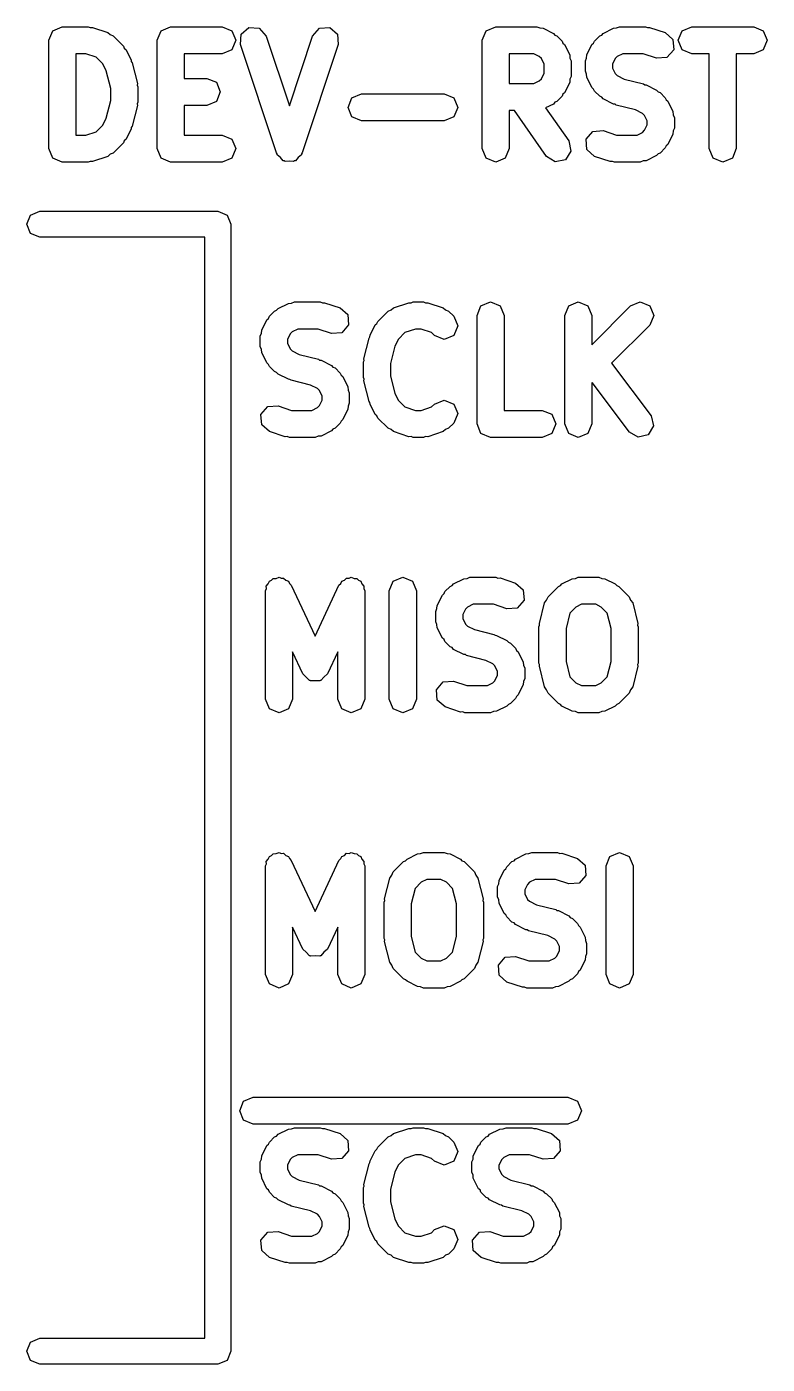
# Model space of a CAD drawing. Extents: x 83.3 to 116.6, y -116.8 to -83.3.
# Drawn here: x 87.52 to 90.93, y -102.66 to -96.49 of the extents above; entities that cross this region are included whole.
import ezdxf

# ---------------------------------------------------------------- set-up
doc = ezdxf.new("R2010")
doc.units = 0
doc.layers.add('BLACK', color=7, linetype='CONTINUOUS')

msp = doc.modelspace()

# ---------------------------------------------------------------- linework, layer by layer
at = {"layer": 'BLACK', "linetype": 'CONTINUOUS'}
for p, q in [((87.619, -96.5512), (87.6374, -96.507)), ((87.6374, -96.507), (87.6815, -96.4887)), ((87.6815, -96.4887), (87.8006, -96.4887)), ((87.8006, -96.4887), (87.8101, -96.4926)), ((87.8101, -96.4926), (87.8204, -96.4919)), ((87.8204, -96.4919), (87.8918, -96.5157)), ((87.8918, -96.5157), (87.9028, -96.5252)), ((88.119, -96.5512), (88.1374, -96.507)), ((88.1374, -96.507), (88.1815, -96.4887)), ((88.1815, -96.4887), (88.4196, -96.4887)), ((88.4196, -96.4887), (88.4638, -96.507)), ((88.4638, -96.507), (88.4821, -96.5512)), ((88.5066, -96.5232), (88.5427, -96.4919)), ((88.5427, -96.4919), (88.5905, -96.4953)), ((88.5905, -96.4953), (88.6218, -96.5314)), ((88.8365, -96.5314), (88.8679, -96.4953)), ((88.8679, -96.4953), (88.9156, -96.4919)), ((88.9156, -96.4919), (88.9517, -96.5232)), ((89.619, -96.5512), (89.6374, -96.507)), ((89.6374, -96.507), (89.6815, -96.4887)), ((89.6815, -96.4887), (89.872, -96.4887)), ((89.872, -96.4887), (89.8855, -96.4943)), ((89.8855, -96.4943), (89.9, -96.4953)), ((89.9, -96.4953), (89.9476, -96.5191)), ((89.9476, -96.5191), (89.9543, -96.5269)), ((90.1707, -96.5269), (90.1774, -96.5191)), ((90.1774, -96.5191), (90.225, -96.4953)), ((90.225, -96.4953), (90.2395, -96.4943)), ((90.2395, -96.4943), (90.253, -96.4887)), ((90.253, -96.4887), (90.372, -96.4887)), ((90.372, -96.4887), (90.3815, -96.4926)), ((90.3815, -96.4926), (90.3918, -96.4919)), ((90.3918, -96.4919), (90.4632, -96.5157)), ((90.4632, -96.5157), (90.4994, -96.547)), ((90.5238, -96.5512), (90.5421, -96.507)), ((90.5421, -96.507), (90.5863, -96.4887)), ((90.5863, -96.4887), (90.872, -96.4887)), ((90.872, -96.4887), (90.9162, -96.507)), ((90.9162, -96.507), (90.9345, -96.5512)), ((87.619, -97.0512), (87.619, -96.5512)), ((87.9028, -96.5252), (87.9162, -96.5308)), ((87.9162, -96.5308), (87.9638, -96.5784)), ((87.9638, -96.5784), (87.9678, -96.5879)), ((88.119, -97.0512), (88.119, -96.5512)), ((88.4821, -96.5512), (88.4638, -96.5954)), ((88.5032, -96.571), (88.5066, -96.5232)), ((88.6699, -97.071), (88.5032, -96.571)), ((88.6218, -96.5314), (88.7292, -96.8535)), ((88.7292, -96.8535), (88.8365, -96.5314)), ((88.9551, -96.571), (88.7885, -97.071)), ((88.9517, -96.5232), (88.9551, -96.571)), ((89.619, -97.0512), (89.619, -96.5512)), ((89.9543, -96.5269), (89.9638, -96.5308)), ((89.9638, -96.5308), (89.9876, -96.5546)), ((89.9876, -96.5546), (89.9916, -96.5641)), ((89.9916, -96.5641), (89.9994, -96.5709)), ((89.9994, -96.5709), (90.0232, -96.6185)), ((90.1018, -96.6185), (90.1256, -96.5709)), ((90.1256, -96.5709), (90.1334, -96.5641)), ((90.1334, -96.5641), (90.1374, -96.5546)), ((90.1374, -96.5546), (90.1612, -96.5308)), ((90.1612, -96.5308), (90.1707, -96.5269)), ((90.4994, -96.547), (90.5027, -96.5948)), ((90.5421, -96.5954), (90.5238, -96.5512)), ((90.9345, -96.5512), (90.9162, -96.5954)), ((87.744, -96.6137), (87.744, -96.9887)), ((87.7905, -96.6137), (87.744, -96.6137)), ((87.8383, -96.6296), (87.7905, -96.6137)), ((87.8683, -96.6596), (87.8383, -96.6296)), ((87.9678, -96.5879), (87.9755, -96.5947)), ((87.9755, -96.5947), (87.9994, -96.6423)), ((87.9994, -96.6423), (87.9999, -96.6494)), ((88.4196, -96.6137), (88.244, -96.6137)), ((88.244, -96.6137), (88.244, -96.7268)), ((88.4638, -96.5954), (88.4196, -96.6137)), ((89.744, -96.6137), (89.744, -96.7506)), ((89.8573, -96.6137), (89.744, -96.6137)), ((89.8826, -96.6264), (89.8573, -96.6137)), ((89.8921, -96.6358), (89.8826, -96.6264)), ((89.9048, -96.6612), (89.8921, -96.6358)), ((90.0232, -96.6185), (90.0242, -96.633)), ((90.0242, -96.633), (90.0298, -96.6464)), ((90.0952, -96.6464), (90.1008, -96.633)), ((90.1008, -96.633), (90.1018, -96.6185)), ((90.2329, -96.6358), (90.2202, -96.6612)), ((90.2424, -96.6264), (90.2329, -96.6358)), ((90.2677, -96.6137), (90.2424, -96.6264)), ((90.3619, -96.6137), (90.2677, -96.6137)), ((90.4237, -96.6343), (90.3619, -96.6137)), ((90.4714, -96.6309), (90.4237, -96.6343)), ((90.5027, -96.5948), (90.4714, -96.6309)), ((90.5863, -96.6137), (90.5421, -96.5954)), ((90.6667, -96.6137), (90.5863, -96.6137)), ((90.6667, -97.0512), (90.6667, -96.6137)), ((90.872, -96.6137), (90.7917, -96.6137)), ((90.7917, -96.6137), (90.7917, -97.0512)), ((90.9162, -96.5954), (90.872, -96.6137)), ((87.8845, -96.692), (87.8683, -96.6596)), ((87.9048, -96.7732), (87.8845, -96.692)), ((87.9999, -96.6494), (88.0041, -96.6551)), ((88.0041, -96.6551), (88.0279, -96.7503)), ((89.8921, -96.7285), (89.9048, -96.7031)), ((89.9048, -96.7031), (89.9048, -96.6612)), ((90.0298, -96.6464), (90.0298, -96.7179)), ((90.0952, -96.694), (90.0952, -96.6464)), ((90.1008, -96.7075), (90.0952, -96.694)), ((90.2202, -96.6612), (90.2202, -96.6793)), ((90.2202, -96.6793), (90.2329, -96.7046)), ((88.0279, -96.7503), (88.0267, -96.7582)), ((88.0267, -96.7582), (88.0298, -96.7655)), ((88.0298, -96.7655), (88.0298, -96.8369)), ((88.244, -96.7268), (88.3482, -96.7268)), ((88.3482, -96.7268), (88.3924, -96.7451)), ((88.3924, -96.7451), (88.4107, -96.7893)), ((89.744, -96.7506), (89.8573, -96.7506)), ((89.8573, -96.7506), (89.8826, -96.7379)), ((89.8826, -96.7379), (89.8921, -96.7285)), ((90.0232, -96.7458), (89.9994, -96.7934)), ((90.0242, -96.7313), (90.0232, -96.7458)), ((90.0298, -96.7179), (90.0242, -96.7313)), ((90.1018, -96.722), (90.1008, -96.7075)), ((90.1256, -96.7696), (90.1018, -96.722)), ((90.2329, -96.7046), (90.2424, -96.7141)), ((90.2424, -96.7141), (90.2748, -96.7303)), ((90.2748, -96.7303), (90.3634, -96.7525)), ((90.3634, -96.7525), (90.3691, -96.7567)), ((90.3691, -96.7567), (90.3762, -96.7572)), ((90.3762, -96.7572), (90.4238, -96.781)), ((87.9048, -96.8292), (87.9048, -96.7732)), ((88.4107, -96.7893), (88.3924, -96.8335)), ((89, -96.8607), (89.0183, -96.8165)), ((89.0183, -96.8165), (89.0625, -96.7982)), ((89.0625, -96.7982), (89.4435, -96.7982)), ((89.4435, -96.7982), (89.4876, -96.8165)), ((89.4876, -96.8165), (89.506, -96.8607)), ((89.9876, -96.8097), (89.9638, -96.8335)), ((89.9916, -96.8002), (89.9876, -96.8097)), ((89.9994, -96.7934), (89.9916, -96.8002)), ((90.1334, -96.7764), (90.1256, -96.7696)), ((90.1374, -96.7859), (90.1334, -96.7764)), ((90.1612, -96.8097), (90.1374, -96.7859)), ((90.1707, -96.8136), (90.1612, -96.8097)), ((90.1774, -96.8214), (90.1707, -96.8136)), ((90.225, -96.8452), (90.1774, -96.8214)), ((90.4238, -96.781), (90.4305, -96.7888)), ((90.4305, -96.7888), (90.44, -96.7927)), ((90.44, -96.7927), (90.4638, -96.8165)), ((90.4638, -96.8165), (90.4678, -96.826)), ((90.4678, -96.826), (90.4755, -96.8328)), ((87.8845, -96.9103), (87.9048, -96.8292)), ((88.0279, -96.8521), (88.0041, -96.9473)), ((88.0298, -96.8369), (88.0267, -96.8442)), ((88.0267, -96.8442), (88.0279, -96.8521)), ((88.3482, -96.8518), (88.244, -96.8518)), ((88.244, -96.8518), (88.244, -96.9887)), ((88.3924, -96.8335), (88.3482, -96.8518)), ((89.0183, -96.9049), (89, -96.8607)), ((89.506, -96.8607), (89.4876, -96.9049)), ((89.7681, -96.8756), (89.744, -96.8756)), ((89.744, -96.8756), (89.744, -97.0512)), ((89.9161, -97.087), (89.7681, -96.8756)), ((89.9476, -96.8452), (89.9119, -96.8631)), ((89.9119, -96.8631), (90.0185, -97.0153)), ((89.9543, -96.8374), (89.9476, -96.8452)), ((89.9638, -96.8335), (89.9543, -96.8374)), ((90.2321, -96.8457), (90.225, -96.8452)), ((90.2378, -96.8499), (90.2321, -96.8457)), ((90.3264, -96.8721), (90.2378, -96.8499)), ((90.3588, -96.8883), (90.3264, -96.8721)), ((90.3683, -96.8977), (90.3588, -96.8883)), ((90.4755, -96.8328), (90.4994, -96.8804)), ((90.4994, -96.8804), (90.5004, -96.8949)), ((87.8383, -96.9728), (87.8683, -96.9427)), ((87.8683, -96.9427), (87.8845, -96.9103)), ((88.0041, -96.9473), (87.9999, -96.953)), ((89.0625, -96.9232), (89.0183, -96.9049)), ((89.4435, -96.9232), (89.0625, -96.9232)), ((89.4876, -96.9049), (89.4435, -96.9232)), ((90.381, -96.9231), (90.3683, -96.8977)), ((90.3683, -96.9665), (90.381, -96.9412)), ((90.381, -96.9412), (90.381, -96.9231)), ((90.5004, -96.8949), (90.506, -96.9083)), ((90.506, -96.9083), (90.506, -96.956)), ((87.744, -96.9887), (87.7905, -96.9887)), ((87.7905, -96.9887), (87.8383, -96.9728)), ((87.9755, -97.0077), (87.9678, -97.0145)), ((87.9994, -96.9601), (87.9755, -97.0077)), ((87.9999, -96.953), (87.9994, -96.9601)), ((88.244, -96.9887), (88.4196, -96.9887)), ((88.4196, -96.9887), (88.4638, -97.007)), ((88.4638, -97.007), (88.4821, -97.0512)), ((90.0984, -97.0076), (90.1298, -96.9715)), ((90.1018, -97.0553), (90.0984, -97.0076)), ((90.1298, -96.9715), (90.1775, -96.9681)), ((90.1775, -96.9681), (90.2393, -96.9887)), ((90.2393, -96.9887), (90.3335, -96.9887)), ((90.3335, -96.9887), (90.3588, -96.976)), ((90.3588, -96.976), (90.3683, -96.9665)), ((90.4994, -96.9839), (90.4755, -97.0315)), ((90.5004, -96.9694), (90.4994, -96.9839)), ((90.506, -96.956), (90.5004, -96.9694)), ((87.6374, -97.0954), (87.619, -97.0512)), ((87.9162, -97.0716), (87.9028, -97.0771)), ((87.9638, -97.024), (87.9162, -97.0716)), ((87.9678, -97.0145), (87.9638, -97.024)), ((88.1374, -97.0954), (88.119, -97.0512)), ((88.4821, -97.0512), (88.4638, -97.0954)), ((88.6729, -97.0745), (88.6699, -97.071)), ((88.6733, -97.0791), (88.6729, -97.0745)), ((88.7854, -97.0745), (88.7851, -97.0791)), ((88.7885, -97.071), (88.7854, -97.0745)), ((89.6374, -97.0954), (89.619, -97.0512)), ((89.744, -97.0512), (89.7257, -97.0954)), ((90.0288, -97.0621), (90.0031, -97.1024)), ((90.0185, -97.0153), (90.0288, -97.0621)), ((90.138, -97.0867), (90.1018, -97.0553)), ((90.44, -97.0716), (90.4305, -97.0755)), ((90.4638, -97.0478), (90.44, -97.0716)), ((90.4678, -97.0383), (90.4638, -97.0478)), ((90.4755, -97.0315), (90.4678, -97.0383)), ((90.685, -97.0954), (90.6667, -97.0512)), ((90.7917, -97.0512), (90.7734, -97.0954)), ((87.6815, -97.1137), (87.6374, -97.0954)), ((87.8006, -97.1137), (87.6815, -97.1137)), ((87.8101, -97.1098), (87.8006, -97.1137)), ((87.8204, -97.1105), (87.8101, -97.1098)), ((87.8918, -97.0867), (87.8204, -97.1105)), ((87.9028, -97.0771), (87.8918, -97.0867)), ((88.1815, -97.1137), (88.1374, -97.0954)), ((88.4196, -97.1137), (88.1815, -97.1137)), ((88.4638, -97.0954), (88.4196, -97.1137)), ((88.6882, -97.0921), (88.6733, -97.0791)), ((88.7012, -97.1071), (88.6882, -97.0921)), ((88.7059, -97.1074), (88.7012, -97.1071)), ((88.7094, -97.1105), (88.7059, -97.1074)), ((88.7292, -97.1091), (88.7094, -97.1105)), ((88.7489, -97.1105), (88.7292, -97.1091)), ((88.7525, -97.1074), (88.7489, -97.1105)), ((88.7571, -97.1071), (88.7525, -97.1074)), ((88.7701, -97.0921), (88.7571, -97.1071)), ((88.7851, -97.0791), (88.7701, -97.0921)), ((89.6815, -97.1137), (89.6374, -97.0954)), ((89.7257, -97.0954), (89.6815, -97.1137)), ((89.9564, -97.1127), (89.9161, -97.087)), ((90.0031, -97.1024), (89.9564, -97.1127)), ((90.2094, -97.1105), (90.138, -97.0867)), ((90.2197, -97.1098), (90.2094, -97.1105)), ((90.2292, -97.1137), (90.2197, -97.1098)), ((90.3482, -97.1137), (90.2292, -97.1137)), ((90.3617, -97.1081), (90.3482, -97.1137)), ((90.3762, -97.1071), (90.3617, -97.1081)), ((90.4238, -97.0833), (90.3762, -97.1071)), ((90.4305, -97.0755), (90.4238, -97.0833)), ((90.7292, -97.1137), (90.685, -97.0954)), ((90.7734, -97.0954), (90.7292, -97.1137)), ((87.5175, -97.4), (87.5351, -97.3576)), ((87.5351, -97.3576), (87.5775, -97.34)), ((87.5775, -97.34), (88.4, -97.34)), ((88.4, -97.34), (88.4424, -97.3576)), ((88.4424, -97.3576), (88.46, -97.4)), ((87.5351, -97.4424), (87.5175, -97.4)), ((87.5775, -97.46), (87.5351, -97.4424)), ((88.46, -97.4), (88.46, -102.6)), ((88.34, -97.46), (87.5775, -97.46)), ((88.34, -102.54), (88.34, -97.46)), ((88.6374, -97.8246), (88.6612, -97.8008)), ((88.6612, -97.8008), (88.6707, -97.7969)), ((88.6707, -97.7969), (88.6774, -97.7891)), ((88.6774, -97.7891), (88.725, -97.7653)), ((88.725, -97.7653), (88.7395, -97.7643)), ((88.7395, -97.7643), (88.753, -97.7587)), ((88.753, -97.7587), (88.872, -97.7587)), ((88.872, -97.7587), (88.8815, -97.7626)), ((88.8815, -97.7626), (88.8918, -97.7619)), ((88.8918, -97.7619), (88.9632, -97.7857)), ((88.9632, -97.7857), (88.9994, -97.817)), ((89.1374, -97.8484), (89.185, -97.8008)), ((89.185, -97.8008), (89.1984, -97.7952)), ((89.1984, -97.7952), (89.2094, -97.7857)), ((89.2094, -97.7857), (89.2808, -97.7619)), ((89.2808, -97.7619), (89.2911, -97.7626)), ((89.2911, -97.7626), (89.3006, -97.7587)), ((89.3006, -97.7587), (89.3482, -97.7587)), ((89.3482, -97.7587), (89.3577, -97.7626)), ((89.3577, -97.7626), (89.368, -97.7619)), ((89.368, -97.7619), (89.4394, -97.7857)), ((89.4394, -97.7857), (89.4504, -97.7952)), ((89.4504, -97.7952), (89.4638, -97.8008)), ((89.4638, -97.8008), (89.4876, -97.8246)), ((89.5952, -97.8212), (89.6135, -97.777)), ((89.6135, -97.777), (89.6577, -97.7587)), ((89.6577, -97.7587), (89.7019, -97.777)), ((89.7019, -97.777), (89.7202, -97.8212)), ((90, -97.8212), (90.0183, -97.777)), ((90.0183, -97.777), (90.0625, -97.7587)), ((90.0625, -97.7587), (90.1067, -97.777)), ((90.1067, -97.777), (90.125, -97.8212)), ((90.125, -97.956), (90.304, -97.777)), ((90.304, -97.777), (90.3482, -97.7587)), ((90.3482, -97.7587), (90.3924, -97.777)), ((90.3924, -97.777), (90.4107, -97.8212)), ((88.6018, -97.8885), (88.6256, -97.8409)), ((88.6256, -97.8409), (88.6334, -97.8341)), ((88.6334, -97.8341), (88.6374, -97.8246)), ((89.0027, -97.8648), (88.9714, -97.9009)), ((88.9994, -97.817), (89.0027, -97.8648)), ((89.1018, -97.9123), (89.1256, -97.8647)), ((89.1256, -97.8647), (89.1334, -97.8579)), ((89.1334, -97.8579), (89.1374, -97.8484)), ((89.4876, -97.8246), (89.506, -97.8688)), ((89.506, -97.8688), (89.4876, -97.913)), ((89.5952, -98.3212), (89.5952, -97.8212)), ((89.7202, -97.8212), (89.7202, -98.2587)), ((90, -98.3212), (90, -97.8212)), ((90.125, -97.8212), (90.125, -97.956)), ((90.3924, -97.8654), (90.2165, -98.0413)), ((90.4107, -97.8212), (90.3924, -97.8654)), ((88.5952, -97.9164), (88.6008, -97.903)), ((88.5952, -97.964), (88.5952, -97.9164)), ((88.6008, -97.903), (88.6018, -97.8885)), ((88.7329, -97.9058), (88.7202, -97.9312)), ((88.7202, -97.9312), (88.7202, -97.9493)), ((88.7424, -97.8964), (88.7329, -97.9058)), ((88.7677, -97.8837), (88.7424, -97.8964)), ((88.8619, -97.8837), (88.7677, -97.8837)), ((88.9237, -97.9043), (88.8619, -97.8837)), ((88.9714, -97.9009), (88.9237, -97.9043)), ((89.0733, -98.0203), (89.0971, -97.9251)), ((89.0971, -97.9251), (89.1013, -97.9194)), ((89.1013, -97.9194), (89.1018, -97.9123)), ((89.2329, -97.9296), (89.2167, -97.9621)), ((89.2629, -97.8996), (89.2329, -97.9296)), ((89.3107, -97.8837), (89.2629, -97.8996)), ((89.3381, -97.8837), (89.3107, -97.8837)), ((89.3859, -97.8996), (89.3381, -97.8837)), ((89.3993, -97.913), (89.3859, -97.8996)), ((89.4435, -97.9313), (89.3993, -97.913)), ((89.4876, -97.913), (89.4435, -97.9313)), ((88.6008, -97.9775), (88.5952, -97.964)), ((88.6018, -97.992), (88.6008, -97.9775)), ((88.6256, -98.0396), (88.6018, -97.992)), ((88.7202, -97.9493), (88.7329, -97.9746)), ((88.7329, -97.9746), (88.7424, -97.9841)), ((88.7424, -97.9841), (88.7748, -98.0003)), ((89.2167, -97.9621), (89.1964, -98.0432)), ((88.6334, -98.0464), (88.6256, -98.0396)), ((88.6374, -98.0559), (88.6334, -98.0464)), ((88.6612, -98.0797), (88.6374, -98.0559)), ((88.7748, -98.0003), (88.8634, -98.0225)), ((88.8634, -98.0225), (88.8691, -98.0267)), ((88.8691, -98.0267), (88.8762, -98.0272)), ((88.8762, -98.0272), (88.9238, -98.051)), ((88.9238, -98.051), (88.9305, -98.0588)), ((88.9305, -98.0588), (88.94, -98.0627)), ((89.0714, -98.0355), (89.0745, -98.0282)), ((89.0714, -98.1069), (89.0714, -98.0355)), ((89.0745, -98.0282), (89.0733, -98.0203)), ((89.1964, -98.0432), (89.1964, -98.0992)), ((90.2165, -98.0413), (90.3982, -98.2837)), ((88.6707, -98.0836), (88.6612, -98.0797)), ((88.6774, -98.0914), (88.6707, -98.0836)), ((88.725, -98.1152), (88.6774, -98.0914)), ((88.7321, -98.1157), (88.725, -98.1152)), ((88.7378, -98.1199), (88.7321, -98.1157)), ((88.8264, -98.1421), (88.7378, -98.1199)), ((88.94, -98.0627), (88.9638, -98.0865)), ((88.9638, -98.0865), (88.9678, -98.096)), ((88.9678, -98.096), (88.9755, -98.1028)), ((88.9755, -98.1028), (88.9994, -98.1504)), ((89.0745, -98.1142), (89.0714, -98.1069)), ((89.0733, -98.1221), (89.0745, -98.1142)), ((89.0971, -98.2173), (89.0733, -98.1221)), ((89.1964, -98.0992), (89.2167, -98.1803)), ((88.8588, -98.1583), (88.8264, -98.1421)), ((88.8683, -98.1677), (88.8588, -98.1583)), ((88.881, -98.1931), (88.8683, -98.1677)), ((88.9994, -98.1504), (89.0004, -98.1649)), ((89.0004, -98.1649), (89.006, -98.1783)), ((89.006, -98.1783), (89.006, -98.226)), ((89.2167, -98.1803), (89.2329, -98.2127)), ((90.1272, -98.1306), (90.125, -98.1328)), ((90.125, -98.1328), (90.125, -98.3212)), ((90.2982, -98.3587), (90.1272, -98.1306)), ((88.5984, -98.2776), (88.6298, -98.2415)), ((88.6298, -98.2415), (88.6775, -98.2381)), ((88.6775, -98.2381), (88.7393, -98.2587)), ((88.8335, -98.2587), (88.8588, -98.246)), ((88.8588, -98.246), (88.8683, -98.2365)), ((88.8683, -98.2365), (88.881, -98.2112)), ((88.881, -98.2112), (88.881, -98.1931)), ((89.0004, -98.2394), (88.9994, -98.2539)), ((89.006, -98.226), (89.0004, -98.2394)), ((89.1013, -98.223), (89.0971, -98.2173)), ((89.1018, -98.2301), (89.1013, -98.223)), ((89.1256, -98.2777), (89.1018, -98.2301)), ((89.2329, -98.2127), (89.2629, -98.2428)), ((89.2629, -98.2428), (89.3107, -98.2587)), ((89.3381, -98.2587), (89.3859, -98.2428)), ((89.3859, -98.2428), (89.3993, -98.2294)), ((89.3993, -98.2294), (89.4435, -98.2111)), ((89.4435, -98.2111), (89.4876, -98.2294)), ((89.4876, -98.2294), (89.506, -98.2736)), ((88.6018, -98.3253), (88.5984, -98.2776)), ((88.7393, -98.2587), (88.8335, -98.2587)), ((88.9678, -98.3083), (88.9638, -98.3178)), ((88.9755, -98.3015), (88.9678, -98.3083)), ((88.9994, -98.2539), (88.9755, -98.3015)), ((89.1334, -98.2845), (89.1256, -98.2777)), ((89.1374, -98.294), (89.1334, -98.2845)), ((89.185, -98.3416), (89.1374, -98.294)), ((89.3107, -98.2587), (89.3381, -98.2587)), ((89.506, -98.2736), (89.4876, -98.3178)), ((89.7202, -98.2587), (89.8958, -98.2587)), ((89.8958, -98.2587), (89.94, -98.277)), ((89.94, -98.277), (89.9583, -98.3212)), ((90.3982, -98.2837), (90.4101, -98.33)), ((88.638, -98.3567), (88.6018, -98.3253)), ((88.7094, -98.3805), (88.638, -98.3567)), ((88.9238, -98.3533), (88.8762, -98.3771)), ((88.9305, -98.3455), (88.9238, -98.3533)), ((88.94, -98.3416), (88.9305, -98.3455)), ((88.9638, -98.3178), (88.94, -98.3416)), ((89.1984, -98.3471), (89.185, -98.3416)), ((89.2094, -98.3567), (89.1984, -98.3471)), ((89.2808, -98.3805), (89.2094, -98.3567)), ((89.4394, -98.3567), (89.368, -98.3805)), ((89.4504, -98.3471), (89.4394, -98.3567)), ((89.4638, -98.3416), (89.4504, -98.3471)), ((89.4876, -98.3178), (89.4638, -98.3416)), ((89.6135, -98.3654), (89.5952, -98.3212)), ((89.6577, -98.3837), (89.6135, -98.3654)), ((89.94, -98.3654), (89.8958, -98.3837)), ((89.9583, -98.3212), (89.94, -98.3654)), ((90.0183, -98.3654), (90, -98.3212)), ((90.0625, -98.3837), (90.0183, -98.3654)), ((90.1067, -98.3654), (90.0625, -98.3837)), ((90.125, -98.3212), (90.1067, -98.3654)), ((90.3394, -98.3831), (90.2982, -98.3587)), ((90.4101, -98.33), (90.3857, -98.3712)), ((88.7197, -98.3798), (88.7094, -98.3805)), ((88.7292, -98.3837), (88.7197, -98.3798)), ((88.8482, -98.3837), (88.7292, -98.3837)), ((88.8617, -98.3781), (88.8482, -98.3837)), ((88.8762, -98.3771), (88.8617, -98.3781)), ((89.2911, -98.3798), (89.2808, -98.3805)), ((89.3006, -98.3837), (89.2911, -98.3798)), ((89.3482, -98.3837), (89.3006, -98.3837)), ((89.3577, -98.3798), (89.3482, -98.3837)), ((89.368, -98.3805), (89.3577, -98.3798)), ((89.8958, -98.3837), (89.6577, -98.3837)), ((90.3857, -98.3712), (90.3394, -98.3831)), ((88.6321, -99.0597), (88.6374, -99.047)), ((88.6374, -99.047), (88.6476, -99.0427)), ((88.6476, -99.0427), (88.6551, -99.0346)), ((88.6551, -99.0346), (88.6688, -99.0339)), ((88.6688, -99.0339), (88.6815, -99.0287)), ((88.6815, -99.0287), (88.6918, -99.0329)), ((88.6918, -99.0329), (88.7029, -99.0325)), ((88.7029, -99.0325), (88.713, -99.0417)), ((88.713, -99.0417), (88.7257, -99.047)), ((88.7257, -99.047), (88.73, -99.0573)), ((88.9664, -99.0573), (88.9707, -99.047)), ((88.9707, -99.047), (88.9834, -99.0417)), ((88.9834, -99.0417), (88.9935, -99.0325)), ((88.9935, -99.0325), (89.0046, -99.0329)), ((89.0046, -99.0329), (89.0149, -99.0287)), ((89.0149, -99.0287), (89.0276, -99.0339)), ((89.0276, -99.0339), (89.0413, -99.0346)), ((89.0413, -99.0346), (89.0488, -99.0427)), ((89.0488, -99.0427), (89.0591, -99.047)), ((89.0591, -99.047), (89.0643, -99.0597)), ((89.1905, -99.0912), (89.2088, -99.047)), ((89.2088, -99.047), (89.253, -99.0287)), ((89.253, -99.0287), (89.2972, -99.047)), ((89.2972, -99.047), (89.3155, -99.0912)), ((89.4869, -99.0591), (89.5345, -99.0353)), ((89.5345, -99.0353), (89.5491, -99.0343)), ((89.5491, -99.0343), (89.5625, -99.0287)), ((89.5625, -99.0287), (89.6815, -99.0287)), ((89.6815, -99.0287), (89.691, -99.0326)), ((89.691, -99.0326), (89.7013, -99.0319)), ((89.7013, -99.0319), (89.7727, -99.0557)), ((89.9869, -99.0591), (90.0345, -99.0353)), ((90.0345, -99.0353), (90.0491, -99.0343)), ((90.0491, -99.0343), (90.0625, -99.0287)), ((90.0625, -99.0287), (90.1577, -99.0287)), ((90.1577, -99.0287), (90.1712, -99.0343)), ((90.1712, -99.0343), (90.1857, -99.0353)), ((90.1857, -99.0353), (90.2333, -99.0591)), ((88.619, -99.0912), (88.6233, -99.0809)), ((88.619, -99.5912), (88.619, -99.0912)), ((88.6228, -99.0698), (88.6321, -99.0597)), ((88.6233, -99.0809), (88.6228, -99.0698)), ((88.73, -99.0573), (88.7382, -99.0648)), ((88.7382, -99.0648), (88.8482, -99.3005)), ((88.8482, -99.3005), (88.9582, -99.0648)), ((88.9582, -99.0648), (88.9664, -99.0573)), ((89.0643, -99.0597), (89.0736, -99.0698)), ((89.0736, -99.0698), (89.0731, -99.0809)), ((89.0731, -99.0809), (89.0774, -99.0912)), ((89.0774, -99.0912), (89.0774, -99.5912)), ((89.1905, -99.5912), (89.1905, -99.0912)), ((89.3155, -99.0912), (89.3155, -99.5912)), ((89.4114, -99.1585), (89.4352, -99.1109)), ((89.4352, -99.1109), (89.4429, -99.1041)), ((89.4429, -99.1041), (89.4469, -99.0946)), ((89.4469, -99.0946), (89.4707, -99.0708)), ((89.4707, -99.0708), (89.4802, -99.0669)), ((89.4802, -99.0669), (89.4869, -99.0591)), ((89.7727, -99.0557), (89.8089, -99.087)), ((89.8089, -99.087), (89.8123, -99.1348)), ((89.9231, -99.1184), (89.9707, -99.0708)), ((89.9707, -99.0708), (89.9802, -99.0669)), ((89.9802, -99.0669), (89.9869, -99.0591)), ((90.2333, -99.0591), (90.24, -99.0669)), ((90.24, -99.0669), (90.2496, -99.0708)), ((90.2496, -99.0708), (90.2972, -99.1184)), ((89.4103, -99.173), (89.4114, -99.1585)), ((89.5519, -99.1664), (89.5424, -99.1758)), ((89.5773, -99.1537), (89.5519, -99.1664)), ((89.6714, -99.1537), (89.5773, -99.1537)), ((89.7332, -99.1743), (89.6714, -99.1537)), ((89.7809, -99.1709), (89.7332, -99.1743)), ((89.8123, -99.1348), (89.7809, -99.1709)), ((89.8828, -99.2427), (89.9066, -99.1475)), ((89.9066, -99.1475), (89.9166, -99.134)), ((89.9166, -99.134), (89.9231, -99.1184)), ((90.0519, -99.1664), (90.0237, -99.1946)), ((90.0773, -99.1537), (90.0519, -99.1664)), ((90.143, -99.1537), (90.0773, -99.1537)), ((90.1683, -99.1664), (90.143, -99.1537)), ((90.1965, -99.1946), (90.1683, -99.1664)), ((90.2972, -99.1184), (90.3036, -99.134)), ((90.3036, -99.134), (90.3136, -99.1475)), ((90.3136, -99.1475), (90.3374, -99.2427)), ((89.4048, -99.1864), (89.4103, -99.173)), ((89.4048, -99.234), (89.4048, -99.1864)), ((89.4103, -99.2475), (89.4048, -99.234)), ((89.5424, -99.1758), (89.5298, -99.2012)), ((89.5298, -99.2012), (89.5298, -99.2193)), ((89.5298, -99.2193), (89.5424, -99.2446)), ((90.0237, -99.1946), (90.006, -99.2656)), ((90.2143, -99.2656), (90.1965, -99.1946)), ((89.4114, -99.262), (89.4103, -99.2475)), ((89.4352, -99.3096), (89.4114, -99.262)), ((89.5424, -99.2446), (89.5519, -99.2541)), ((89.5519, -99.2541), (89.5843, -99.2703)), ((89.5843, -99.2703), (89.6729, -99.2925)), ((89.6729, -99.2925), (89.6786, -99.2967)), ((89.881, -99.2579), (89.884, -99.2505)), ((89.881, -99.4245), (89.881, -99.2579)), ((89.884, -99.2505), (89.8828, -99.2427)), ((90.006, -99.2656), (90.006, -99.4168)), ((90.2143, -99.4168), (90.2143, -99.2656)), ((90.3374, -99.2427), (90.3363, -99.2505)), ((90.3363, -99.2505), (90.3393, -99.2579)), ((90.3393, -99.2579), (90.3393, -99.4245)), ((89.4429, -99.3164), (89.4352, -99.3096)), ((89.4469, -99.3259), (89.4429, -99.3164)), ((89.4707, -99.3497), (89.4469, -99.3259)), ((89.4802, -99.3536), (89.4707, -99.3497)), ((89.4869, -99.3614), (89.4802, -99.3536)), ((89.6786, -99.2967), (89.6857, -99.2972)), ((89.6857, -99.2972), (89.7333, -99.321)), ((89.7333, -99.321), (89.74, -99.3288)), ((89.74, -99.3288), (89.7496, -99.3327)), ((89.7496, -99.3327), (89.7734, -99.3565)), ((89.7734, -99.3565), (89.7773, -99.366)), ((88.7916, -99.4748), (88.744, -99.3729)), ((88.744, -99.3729), (88.744, -99.5912)), ((88.9524, -99.3729), (88.9048, -99.4748)), ((88.9524, -99.5912), (88.9524, -99.3729)), ((89.5345, -99.3852), (89.4869, -99.3614)), ((89.5416, -99.3857), (89.5345, -99.3852)), ((89.5473, -99.3899), (89.5416, -99.3857)), ((89.6359, -99.4121), (89.5473, -99.3899)), ((89.6683, -99.4283), (89.6359, -99.4121)), ((89.7773, -99.366), (89.7851, -99.3728)), ((89.7851, -99.3728), (89.8089, -99.4204)), ((90.006, -99.4168), (90.0237, -99.4878)), ((90.1965, -99.4878), (90.2143, -99.4168)), ((88.8073, -99.4892), (88.7916, -99.4748)), ((88.9048, -99.4748), (88.8891, -99.4892)), ((89.6778, -99.4377), (89.6683, -99.4283)), ((89.6905, -99.4631), (89.6778, -99.4377)), ((89.6778, -99.5065), (89.6905, -99.4812)), ((89.6905, -99.4812), (89.6905, -99.4631)), ((89.8089, -99.4204), (89.8099, -99.4349)), ((89.8099, -99.4349), (89.8155, -99.4483)), ((89.8155, -99.4483), (89.8155, -99.496)), ((89.884, -99.4318), (89.881, -99.4245)), ((89.8828, -99.4397), (89.884, -99.4318)), ((89.9066, -99.5349), (89.8828, -99.4397)), ((90.3374, -99.4397), (90.3136, -99.5349)), ((90.3393, -99.4245), (90.3363, -99.4318)), ((90.3363, -99.4318), (90.3374, -99.4397)), ((88.8218, -99.505), (88.8073, -99.4892)), ((88.8247, -99.5051), (88.8218, -99.505)), ((88.8269, -99.5071), (88.8247, -99.5051)), ((88.8482, -99.5061), (88.8269, -99.5071)), ((88.8696, -99.5071), (88.8482, -99.5061)), ((88.8717, -99.5051), (88.8696, -99.5071)), ((88.8746, -99.505), (88.8717, -99.5051)), ((88.8891, -99.4892), (88.8746, -99.505)), ((89.408, -99.5476), (89.4393, -99.5115)), ((89.4393, -99.5115), (89.487, -99.5081)), ((89.487, -99.5081), (89.5488, -99.5287)), ((89.5488, -99.5287), (89.643, -99.5287)), ((89.643, -99.5287), (89.6683, -99.516)), ((89.6683, -99.516), (89.6778, -99.5065)), ((89.8089, -99.5239), (89.7851, -99.5715)), ((89.8099, -99.5094), (89.8089, -99.5239)), ((89.8155, -99.496), (89.8099, -99.5094)), ((89.9166, -99.5484), (89.9066, -99.5349)), ((90.0237, -99.4878), (90.0519, -99.516)), ((90.0519, -99.516), (90.0773, -99.5287)), ((90.0773, -99.5287), (90.143, -99.5287)), ((90.143, -99.5287), (90.1683, -99.516)), ((90.1683, -99.516), (90.1965, -99.4878)), ((90.3136, -99.5349), (90.3036, -99.5484)), ((88.6374, -99.6354), (88.619, -99.5912)), ((88.744, -99.5912), (88.7257, -99.6354)), ((88.9707, -99.6354), (88.9524, -99.5912)), ((89.0774, -99.5912), (89.0591, -99.6354)), ((89.2088, -99.6354), (89.1905, -99.5912)), ((89.3155, -99.5912), (89.2972, -99.6354)), ((89.4114, -99.5953), (89.408, -99.5476)), ((89.4475, -99.6267), (89.4114, -99.5953)), ((89.7734, -99.5878), (89.7496, -99.6116)), ((89.7773, -99.5783), (89.7734, -99.5878)), ((89.7851, -99.5715), (89.7773, -99.5783)), ((89.9231, -99.564), (89.9166, -99.5484)), ((89.9707, -99.6116), (89.9231, -99.564)), ((90.2972, -99.564), (90.2496, -99.6116)), ((90.3036, -99.5484), (90.2972, -99.564)), ((88.6815, -99.6537), (88.6374, -99.6354)), ((88.7257, -99.6354), (88.6815, -99.6537)), ((89.0149, -99.6537), (88.9707, -99.6354)), ((89.0591, -99.6354), (89.0149, -99.6537)), ((89.253, -99.6537), (89.2088, -99.6354)), ((89.2972, -99.6354), (89.253, -99.6537)), ((89.5189, -99.6505), (89.4475, -99.6267)), ((89.5292, -99.6498), (89.5189, -99.6505)), ((89.5387, -99.6537), (89.5292, -99.6498)), ((89.6577, -99.6537), (89.5387, -99.6537)), ((89.6712, -99.6481), (89.6577, -99.6537)), ((89.6857, -99.6471), (89.6712, -99.6481)), ((89.7333, -99.6233), (89.6857, -99.6471)), ((89.74, -99.6155), (89.7333, -99.6233)), ((89.7496, -99.6116), (89.74, -99.6155)), ((89.9802, -99.6155), (89.9707, -99.6116)), ((89.9869, -99.6233), (89.9802, -99.6155)), ((90.0345, -99.6471), (89.9869, -99.6233)), ((90.0491, -99.6481), (90.0345, -99.6471)), ((90.0625, -99.6537), (90.0491, -99.6481)), ((90.1577, -99.6537), (90.0625, -99.6537)), ((90.1712, -99.6481), (90.1577, -99.6537)), ((90.1857, -99.6471), (90.1712, -99.6481)), ((90.2333, -99.6233), (90.1857, -99.6471)), ((90.24, -99.6155), (90.2333, -99.6233)), ((90.2496, -99.6116), (90.24, -99.6155)), ((88.6228, -100.34), (88.6321, -100.33)), ((88.6233, -100.351), (88.6228, -100.34)), ((88.6321, -100.33), (88.6374, -100.317)), ((88.6374, -100.317), (88.6476, -100.313)), ((88.6476, -100.313), (88.6551, -100.305)), ((88.6551, -100.305), (88.6688, -100.304)), ((88.6688, -100.304), (88.6815, -100.299)), ((88.6815, -100.299), (88.6918, -100.303)), ((88.6918, -100.303), (88.7029, -100.302)), ((88.7029, -100.302), (88.713, -100.312)), ((88.713, -100.312), (88.7257, -100.317)), ((88.7257, -100.317), (88.73, -100.327)), ((88.73, -100.327), (88.7382, -100.335)), ((88.7382, -100.335), (88.8482, -100.571)), ((88.8482, -100.571), (88.9582, -100.335)), ((88.9582, -100.335), (88.9664, -100.327)), ((88.9664, -100.327), (88.9707, -100.317)), ((88.9707, -100.317), (88.9834, -100.312)), ((88.9834, -100.312), (88.9935, -100.302)), ((88.9935, -100.302), (89.0046, -100.303)), ((89.0046, -100.303), (89.0149, -100.299)), ((89.0149, -100.299), (89.0276, -100.304)), ((89.0276, -100.304), (89.0413, -100.305)), ((89.0413, -100.305), (89.0488, -100.313)), ((89.0488, -100.313), (89.0591, -100.317)), ((89.0591, -100.317), (89.0643, -100.33)), ((89.0643, -100.33), (89.0736, -100.34)), ((89.0736, -100.34), (89.0731, -100.351)), ((89.2088, -100.388), (89.2564, -100.341)), ((89.2564, -100.341), (89.2659, -100.337)), ((89.2659, -100.337), (89.2726, -100.329)), ((89.2726, -100.329), (89.3203, -100.305)), ((89.3203, -100.305), (89.3348, -100.304)), ((89.3348, -100.304), (89.3482, -100.299)), ((89.3482, -100.299), (89.4435, -100.299)), ((89.4435, -100.299), (89.4569, -100.304)), ((89.4569, -100.304), (89.4714, -100.305)), ((89.4714, -100.305), (89.519, -100.329)), ((89.519, -100.329), (89.5258, -100.337)), ((89.5258, -100.337), (89.5353, -100.341)), ((89.5353, -100.341), (89.5829, -100.388)), ((89.7326, -100.365), (89.7564, -100.341)), ((89.7564, -100.341), (89.7659, -100.337)), ((89.7659, -100.337), (89.7726, -100.329)), ((89.7726, -100.329), (89.8203, -100.305)), ((89.8203, -100.305), (89.8348, -100.304)), ((89.8348, -100.304), (89.8482, -100.299)), ((89.8482, -100.299), (89.9673, -100.299)), ((89.9673, -100.299), (89.9768, -100.303)), ((89.9768, -100.303), (89.987, -100.302)), ((89.987, -100.302), (90.0585, -100.326)), ((90.0585, -100.326), (90.0946, -100.357)), ((90.1905, -100.361), (90.2088, -100.317)), ((90.2088, -100.317), (90.253, -100.299)), ((90.253, -100.299), (90.2972, -100.317)), ((90.2972, -100.317), (90.3155, -100.361)), ((88.619, -100.361), (88.6233, -100.351)), ((88.619, -100.861), (88.619, -100.361)), ((89.0731, -100.351), (89.0774, -100.361)), ((89.0774, -100.361), (89.0774, -100.861)), ((89.1923, -100.417), (89.2023, -100.404)), ((89.2023, -100.404), (89.2088, -100.388)), ((89.5829, -100.388), (89.5893, -100.404)), ((89.5893, -100.404), (89.5993, -100.417)), ((89.6971, -100.428), (89.7209, -100.381)), ((89.7209, -100.381), (89.7287, -100.374)), ((89.7287, -100.374), (89.7326, -100.365)), ((90.098, -100.405), (90.0666, -100.441)), ((90.0946, -100.357), (90.098, -100.405)), ((90.1905, -100.861), (90.1905, -100.361)), ((90.3155, -100.361), (90.3155, -100.861)), ((89.1685, -100.513), (89.1923, -100.417)), ((89.3094, -100.465), (89.2917, -100.536)), ((89.3376, -100.436), (89.3094, -100.465)), ((89.363, -100.424), (89.3376, -100.436)), ((89.4287, -100.424), (89.363, -100.424)), ((89.454, -100.436), (89.4287, -100.424)), ((89.4823, -100.465), (89.454, -100.436)), ((89.5, -100.536), (89.4823, -100.465)), ((89.5993, -100.417), (89.6231, -100.513)), ((89.6905, -100.456), (89.696, -100.443)), ((89.6905, -100.504), (89.6905, -100.456)), ((89.696, -100.443), (89.6971, -100.428)), ((89.8282, -100.446), (89.8155, -100.471)), ((89.8376, -100.436), (89.8282, -100.446)), ((89.863, -100.424), (89.8376, -100.436)), ((89.9571, -100.424), (89.863, -100.424)), ((90.0189, -100.444), (89.9571, -100.424)), ((90.0666, -100.441), (90.0189, -100.444)), ((89.1667, -100.528), (89.1697, -100.521)), ((89.1667, -100.695), (89.1667, -100.528)), ((89.1697, -100.521), (89.1685, -100.513)), ((89.6231, -100.513), (89.622, -100.521)), ((89.622, -100.521), (89.625, -100.528)), ((89.625, -100.528), (89.625, -100.695)), ((89.696, -100.517), (89.6905, -100.504)), ((89.6971, -100.532), (89.696, -100.517)), ((89.8155, -100.471), (89.8155, -100.489)), ((89.8155, -100.489), (89.8282, -100.515)), ((89.8282, -100.515), (89.8376, -100.524)), ((89.8376, -100.524), (89.87, -100.54)), ((89.2917, -100.536), (89.2917, -100.687)), ((89.5, -100.687), (89.5, -100.536)), ((89.7209, -100.58), (89.6971, -100.532)), ((89.7287, -100.586), (89.7209, -100.58)), ((89.7326, -100.596), (89.7287, -100.586)), ((89.87, -100.54), (89.9586, -100.562)), ((89.9586, -100.562), (89.9643, -100.567)), ((89.9643, -100.567), (89.9714, -100.567)), ((89.9714, -100.567), (90.019, -100.591)), ((90.019, -100.591), (90.0258, -100.599)), ((88.7916, -100.745), (88.744, -100.643)), ((88.744, -100.643), (88.744, -100.861)), ((88.9524, -100.643), (88.9048, -100.745)), ((88.9524, -100.861), (88.9524, -100.643)), ((89.7564, -100.62), (89.7326, -100.596)), ((89.7659, -100.624), (89.7564, -100.62)), ((89.7726, -100.631), (89.7659, -100.624)), ((89.8203, -100.655), (89.7726, -100.631)), ((90.0258, -100.599), (90.0353, -100.603)), ((90.0353, -100.603), (90.0591, -100.627)), ((90.0591, -100.627), (90.063, -100.636)), ((90.063, -100.636), (90.0708, -100.643)), ((90.0708, -100.643), (90.0946, -100.69)), ((89.1697, -100.702), (89.1667, -100.695)), ((89.1685, -100.71), (89.1697, -100.702)), ((89.1923, -100.805), (89.1685, -100.71)), ((89.2917, -100.687), (89.3094, -100.758)), ((89.4823, -100.758), (89.5, -100.687)), ((89.6231, -100.71), (89.5993, -100.805)), ((89.625, -100.695), (89.622, -100.702)), ((89.622, -100.702), (89.6231, -100.71)), ((89.8273, -100.656), (89.8203, -100.655)), ((89.8331, -100.66), (89.8273, -100.656)), ((89.9216, -100.682), (89.8331, -100.66)), ((89.954, -100.698), (89.9216, -100.682)), ((89.9635, -100.708), (89.954, -100.698)), ((89.9762, -100.733), (89.9635, -100.708)), ((90.0946, -100.69), (90.0956, -100.705)), ((90.0956, -100.705), (90.1012, -100.718)), ((88.8073, -100.759), (88.7916, -100.745)), ((88.8218, -100.775), (88.8073, -100.759)), ((88.8247, -100.775), (88.8218, -100.775)), ((88.8269, -100.777), (88.8247, -100.775)), ((88.8482, -100.776), (88.8269, -100.777)), ((88.8696, -100.777), (88.8482, -100.776)), ((88.8717, -100.775), (88.8696, -100.777)), ((88.8746, -100.775), (88.8717, -100.775)), ((88.8891, -100.759), (88.8746, -100.775)), ((88.9048, -100.745), (88.8891, -100.759)), ((89.3094, -100.758), (89.3376, -100.786)), ((89.454, -100.786), (89.4823, -100.758)), ((89.954, -100.786), (89.9635, -100.777)), ((89.9635, -100.777), (89.9762, -100.751)), ((89.9762, -100.751), (89.9762, -100.733)), ((90.1012, -100.766), (90.0956, -100.779)), ((90.1012, -100.718), (90.1012, -100.766)), ((89.2023, -100.818), (89.1923, -100.805)), ((89.2088, -100.834), (89.2023, -100.818)), ((89.2564, -100.882), (89.2088, -100.834)), ((89.3376, -100.786), (89.363, -100.799)), ((89.363, -100.799), (89.4287, -100.799)), ((89.4287, -100.799), (89.454, -100.786)), ((89.5829, -100.834), (89.5353, -100.882)), ((89.5893, -100.818), (89.5829, -100.834)), ((89.5993, -100.805), (89.5893, -100.818)), ((89.6937, -100.818), (89.725, -100.781)), ((89.6971, -100.865), (89.6937, -100.818)), ((89.725, -100.781), (89.7727, -100.778)), ((89.7727, -100.778), (89.8345, -100.799)), ((89.8345, -100.799), (89.9287, -100.799)), ((89.9287, -100.799), (89.954, -100.786)), ((90.0946, -100.794), (90.0708, -100.842)), ((90.0956, -100.779), (90.0946, -100.794)), ((88.6374, -100.905), (88.619, -100.861)), ((88.744, -100.861), (88.7257, -100.905)), ((88.9707, -100.905), (88.9524, -100.861)), ((89.0774, -100.861), (89.0591, -100.905)), ((89.2659, -100.886), (89.2564, -100.882)), ((89.2726, -100.893), (89.2659, -100.886)), ((89.3203, -100.917), (89.2726, -100.893)), ((89.519, -100.893), (89.4714, -100.917)), ((89.5258, -100.886), (89.519, -100.893)), ((89.5353, -100.882), (89.5258, -100.886)), ((89.7332, -100.897), (89.6971, -100.865)), ((89.8046, -100.92), (89.7332, -100.897)), ((90.019, -100.893), (89.9714, -100.917)), ((90.0258, -100.886), (90.019, -100.893)), ((90.0353, -100.882), (90.0258, -100.886)), ((90.0591, -100.858), (90.0353, -100.882)), ((90.063, -100.848), (90.0591, -100.858)), ((90.0708, -100.842), (90.063, -100.848)), ((90.2088, -100.905), (90.1905, -100.861)), ((90.3155, -100.861), (90.2972, -100.905)), ((88.6815, -100.924), (88.6374, -100.905)), ((88.7257, -100.905), (88.6815, -100.924)), ((89.0149, -100.924), (88.9707, -100.905)), ((89.0591, -100.905), (89.0149, -100.924)), ((89.3348, -100.918), (89.3203, -100.917)), ((89.3482, -100.924), (89.3348, -100.918)), ((89.4435, -100.924), (89.3482, -100.924)), ((89.4569, -100.918), (89.4435, -100.924)), ((89.4714, -100.917), (89.4569, -100.918)), ((89.8149, -100.92), (89.8046, -100.92)), ((89.8244, -100.924), (89.8149, -100.92)), ((89.9435, -100.924), (89.8244, -100.924)), ((89.9569, -100.918), (89.9435, -100.924)), ((89.9714, -100.917), (89.9569, -100.918)), ((90.253, -100.924), (90.2088, -100.905)), ((90.2972, -100.905), (90.253, -100.924)), ((88.5, -101.49), (88.5183, -101.446)), ((88.5183, -101.446), (88.5625, -101.427)), ((88.5625, -101.427), (90.0149, -101.427)), ((90.0149, -101.427), (90.0591, -101.446)), ((90.0591, -101.446), (90.0774, -101.49)), ((88.5183, -101.534), (88.5, -101.49)), ((90.0774, -101.49), (90.0591, -101.534)), ((88.5625, -101.552), (88.5183, -101.534)), ((90.0149, -101.552), (88.5625, -101.552)), ((88.6774, -101.599), (88.725, -101.575)), ((88.725, -101.575), (88.7395, -101.574)), ((88.7395, -101.574), (88.753, -101.569)), ((88.753, -101.569), (88.872, -101.569)), ((88.872, -101.569), (88.8815, -101.573)), ((88.8815, -101.573), (88.8918, -101.572)), ((88.8918, -101.572), (88.9632, -101.596)), ((89.2094, -101.596), (89.2808, -101.572)), ((89.2808, -101.572), (89.2911, -101.573)), ((89.2911, -101.573), (89.3006, -101.569)), ((89.3006, -101.569), (89.3482, -101.569)), ((89.3482, -101.569), (89.3577, -101.573)), ((89.3577, -101.573), (89.368, -101.572)), ((89.368, -101.572), (89.4394, -101.596)), ((89.6536, -101.599), (89.7012, -101.575)), ((89.7012, -101.575), (89.7157, -101.574)), ((89.7157, -101.574), (89.7292, -101.569)), ((89.7292, -101.569), (89.8482, -101.569)), ((89.8482, -101.569), (89.8577, -101.573)), ((89.8577, -101.573), (89.868, -101.572)), ((89.868, -101.572), (89.9394, -101.596)), ((90.0591, -101.534), (90.0149, -101.552)), ((88.6334, -101.644), (88.6374, -101.635)), ((88.6374, -101.635), (88.6612, -101.611)), ((88.6612, -101.611), (88.6707, -101.607)), ((88.6707, -101.607), (88.6774, -101.599)), ((88.9632, -101.596), (88.9994, -101.627)), ((88.9994, -101.627), (89.0027, -101.675)), ((89.1374, -101.658), (89.185, -101.611)), ((89.185, -101.611), (89.1984, -101.605)), ((89.1984, -101.605), (89.2094, -101.596)), ((89.4394, -101.596), (89.4504, -101.605)), ((89.4504, -101.605), (89.4638, -101.611)), ((89.4638, -101.611), (89.4876, -101.635)), ((89.4876, -101.635), (89.506, -101.679)), ((89.6096, -101.644), (89.6135, -101.635)), ((89.6135, -101.635), (89.6374, -101.611)), ((89.6374, -101.611), (89.6469, -101.607)), ((89.6469, -101.607), (89.6536, -101.599)), ((89.9394, -101.596), (89.9755, -101.627)), ((89.9755, -101.627), (89.9789, -101.675)), ((88.6008, -101.713), (88.6018, -101.698)), ((88.6018, -101.698), (88.6256, -101.651)), ((88.6256, -101.651), (88.6334, -101.644)), ((88.7677, -101.694), (88.7424, -101.706)), ((88.8619, -101.694), (88.7677, -101.694)), ((88.9237, -101.714), (88.8619, -101.694)), ((89.0027, -101.675), (88.9714, -101.711)), ((89.1018, -101.722), (89.1256, -101.675)), ((89.1256, -101.675), (89.1334, -101.668)), ((89.1334, -101.668), (89.1374, -101.658)), ((89.3107, -101.694), (89.2629, -101.71)), ((89.3381, -101.694), (89.3107, -101.694)), ((89.3859, -101.71), (89.3381, -101.694)), ((89.506, -101.679), (89.4876, -101.723)), ((89.577, -101.713), (89.578, -101.698)), ((89.578, -101.698), (89.6018, -101.651)), ((89.6018, -101.651), (89.6096, -101.644)), ((89.7439, -101.694), (89.7186, -101.706)), ((89.8381, -101.694), (89.7439, -101.694)), ((89.8999, -101.714), (89.8381, -101.694)), ((89.9789, -101.675), (89.9476, -101.711)), ((88.5952, -101.726), (88.6008, -101.713)), ((88.5952, -101.774), (88.5952, -101.726)), ((88.7329, -101.716), (88.7202, -101.741)), ((88.7202, -101.741), (88.7202, -101.759)), ((88.7202, -101.759), (88.7329, -101.785)), ((88.7424, -101.706), (88.7329, -101.716)), ((88.9714, -101.711), (88.9237, -101.714)), ((89.0733, -101.83), (89.0971, -101.735)), ((89.0971, -101.735), (89.1013, -101.729)), ((89.1013, -101.729), (89.1018, -101.722)), ((89.2329, -101.74), (89.2167, -101.772)), ((89.2629, -101.71), (89.2329, -101.74)), ((89.3993, -101.723), (89.3859, -101.71)), ((89.4435, -101.741), (89.3993, -101.723)), ((89.4876, -101.723), (89.4435, -101.741)), ((89.5714, -101.726), (89.577, -101.713)), ((89.5714, -101.774), (89.5714, -101.726)), ((89.7091, -101.716), (89.6964, -101.741)), ((89.6964, -101.741), (89.6964, -101.759)), ((89.6964, -101.759), (89.7091, -101.785)), ((89.7186, -101.706), (89.7091, -101.716)), ((89.9476, -101.711), (89.8999, -101.714)), ((88.6008, -101.787), (88.5952, -101.774)), ((88.6018, -101.802), (88.6008, -101.787)), ((88.6256, -101.85), (88.6018, -101.802)), ((88.7329, -101.785), (88.7424, -101.794)), ((88.7424, -101.794), (88.7748, -101.81)), ((88.7748, -101.81), (88.8634, -101.832)), ((89.2167, -101.772), (89.1964, -101.853)), ((89.577, -101.787), (89.5714, -101.774)), ((89.578, -101.802), (89.577, -101.787)), ((89.6018, -101.85), (89.578, -101.802)), ((89.7091, -101.785), (89.7186, -101.794)), ((89.7186, -101.794), (89.751, -101.81)), ((89.751, -101.81), (89.8396, -101.832)), ((88.6334, -101.856), (88.6256, -101.85)), ((88.6374, -101.866), (88.6334, -101.856)), ((88.6612, -101.89), (88.6374, -101.866)), ((88.8634, -101.832), (88.8691, -101.837)), ((88.8691, -101.837), (88.8762, -101.837)), ((88.8762, -101.837), (88.9238, -101.861)), ((88.9238, -101.861), (88.9305, -101.869)), ((88.9305, -101.869), (88.94, -101.873)), ((88.94, -101.873), (88.9638, -101.897)), ((89.0714, -101.845), (89.0745, -101.838)), ((89.0714, -101.917), (89.0714, -101.845)), ((89.0745, -101.838), (89.0733, -101.83)), ((89.1964, -101.853), (89.1964, -101.909)), ((89.6096, -101.856), (89.6018, -101.85)), ((89.6135, -101.866), (89.6096, -101.856)), ((89.6374, -101.89), (89.6135, -101.866)), ((89.8396, -101.832), (89.8453, -101.837)), ((89.8453, -101.837), (89.8524, -101.837)), ((89.8524, -101.837), (89.9, -101.861)), ((89.9, -101.861), (89.9067, -101.869)), ((89.9067, -101.869), (89.9162, -101.873)), ((89.9162, -101.873), (89.94, -101.897)), ((88.6707, -101.894), (88.6612, -101.89)), ((88.6774, -101.901), (88.6707, -101.894)), ((88.725, -101.925), (88.6774, -101.901)), ((88.7321, -101.926), (88.725, -101.925)), ((88.7378, -101.93), (88.7321, -101.926)), ((88.8264, -101.952), (88.7378, -101.93)), ((88.9638, -101.897), (88.9678, -101.906)), ((88.9678, -101.906), (88.9755, -101.913)), ((88.9755, -101.913), (88.9994, -101.96)), ((89.0745, -101.924), (89.0714, -101.917)), ((89.0733, -101.932), (89.0745, -101.924)), ((89.0971, -102.027), (89.0733, -101.932)), ((89.1964, -101.909), (89.2167, -101.99)), ((89.6469, -101.894), (89.6374, -101.89)), ((89.6536, -101.901), (89.6469, -101.894)), ((89.7012, -101.925), (89.6536, -101.901)), ((89.7083, -101.926), (89.7012, -101.925)), ((89.714, -101.93), (89.7083, -101.926)), ((89.8026, -101.952), (89.714, -101.93)), ((89.94, -101.897), (89.944, -101.906)), ((89.944, -101.906), (89.9517, -101.913)), ((89.9517, -101.913), (89.9755, -101.96)), ((88.8588, -101.968), (88.8264, -101.952)), ((88.8683, -101.978), (88.8588, -101.968)), ((88.881, -102.003), (88.8683, -101.978)), ((88.881, -102.021), (88.881, -102.003)), ((88.9994, -101.96), (89.0004, -101.975)), ((89.0004, -101.975), (89.006, -101.988)), ((89.006, -101.988), (89.006, -102.036)), ((89.2167, -101.99), (89.2329, -102.023)), ((89.835, -101.968), (89.8026, -101.952)), ((89.8445, -101.978), (89.835, -101.968)), ((89.8571, -102.003), (89.8445, -101.978)), ((89.8571, -102.021), (89.8571, -102.003)), ((89.9755, -101.96), (89.9766, -101.975)), ((89.9766, -101.975), (89.9821, -101.988)), ((89.9821, -101.988), (89.9821, -102.036)), ((88.5984, -102.088), (88.6298, -102.051)), ((88.6298, -102.051), (88.6775, -102.048)), ((88.6775, -102.048), (88.7393, -102.069)), ((88.7393, -102.069), (88.8335, -102.069)), ((88.8335, -102.069), (88.8588, -102.056)), ((88.8588, -102.056), (88.8683, -102.047)), ((88.8683, -102.047), (88.881, -102.021)), ((88.9994, -102.064), (88.9755, -102.112)), ((89.0004, -102.049), (88.9994, -102.064)), ((89.006, -102.036), (89.0004, -102.049)), ((89.1013, -102.033), (89.0971, -102.027)), ((89.1018, -102.04), (89.1013, -102.033)), ((89.1256, -102.088), (89.1018, -102.04)), ((89.2329, -102.023), (89.2629, -102.053)), ((89.2629, -102.053), (89.3107, -102.069)), ((89.3107, -102.069), (89.3381, -102.069)), ((89.3381, -102.069), (89.3859, -102.053)), ((89.3859, -102.053), (89.3993, -102.039)), ((89.3993, -102.039), (89.4435, -102.021)), ((89.4435, -102.021), (89.4876, -102.039)), ((89.4876, -102.039), (89.506, -102.084)), ((89.5746, -102.088), (89.606, -102.051)), ((89.606, -102.051), (89.6537, -102.048)), ((89.6537, -102.048), (89.7155, -102.069)), ((89.7155, -102.069), (89.8096, -102.069)), ((89.8096, -102.069), (89.835, -102.056)), ((89.835, -102.056), (89.8445, -102.047)), ((89.8445, -102.047), (89.8571, -102.021)), ((89.9755, -102.064), (89.9517, -102.112)), ((89.9766, -102.049), (89.9755, -102.064)), ((89.9821, -102.036), (89.9766, -102.049)), ((88.6018, -102.135), (88.5984, -102.088)), ((88.638, -102.167), (88.6018, -102.135)), ((88.9638, -102.128), (88.94, -102.152)), ((88.9678, -102.118), (88.9638, -102.128)), ((88.9755, -102.112), (88.9678, -102.118)), ((89.1334, -102.094), (89.1256, -102.088)), ((89.1374, -102.104), (89.1334, -102.094)), ((89.185, -102.152), (89.1374, -102.104)), ((89.4876, -102.128), (89.4638, -102.152)), ((89.506, -102.084), (89.4876, -102.128)), ((89.578, -102.135), (89.5746, -102.088)), ((89.6142, -102.167), (89.578, -102.135)), ((89.94, -102.128), (89.9162, -102.152)), ((89.944, -102.118), (89.94, -102.128)), ((89.9517, -102.112), (89.944, -102.118)), ((88.7094, -102.19), (88.638, -102.167)), ((88.7197, -102.19), (88.7094, -102.19)), ((88.7292, -102.194), (88.7197, -102.19)), ((88.8482, -102.194), (88.7292, -102.194)), ((88.8617, -102.188), (88.8482, -102.194)), ((88.8762, -102.187), (88.8617, -102.188)), ((88.9238, -102.163), (88.8762, -102.187)), ((88.9305, -102.156), (88.9238, -102.163)), ((88.94, -102.152), (88.9305, -102.156)), ((89.1984, -102.157), (89.185, -102.152)), ((89.2094, -102.167), (89.1984, -102.157)), ((89.2808, -102.19), (89.2094, -102.167)), ((89.2911, -102.19), (89.2808, -102.19)), ((89.3006, -102.194), (89.2911, -102.19)), ((89.3482, -102.194), (89.3006, -102.194)), ((89.3577, -102.19), (89.3482, -102.194)), ((89.368, -102.19), (89.3577, -102.19)), ((89.4394, -102.167), (89.368, -102.19)), ((89.4504, -102.157), (89.4394, -102.167)), ((89.4638, -102.152), (89.4504, -102.157)), ((89.6856, -102.19), (89.6142, -102.167)), ((89.6959, -102.19), (89.6856, -102.19)), ((89.7054, -102.194), (89.6959, -102.19)), ((89.8244, -102.194), (89.7054, -102.194)), ((89.8378, -102.188), (89.8244, -102.194)), ((89.8524, -102.187), (89.8378, -102.188)), ((89.9, -102.163), (89.8524, -102.187)), ((89.9067, -102.156), (89.9, -102.163)), ((89.9162, -102.152), (89.9067, -102.156)), ((87.5175, -102.6), (87.5351, -102.558)), ((87.5351, -102.558), (87.5775, -102.54)), ((87.5775, -102.54), (88.34, -102.54)), ((87.5351, -102.642), (87.5175, -102.6)), ((88.46, -102.6), (88.4424, -102.642)), ((87.5775, -102.66), (87.5351, -102.642)), ((88.4, -102.66), (87.5775, -102.66)), ((88.4424, -102.642), (88.4, -102.66))]:
    msp.add_line(p, q, dxfattribs=at)

doc.saveas('drawing.dxf')
